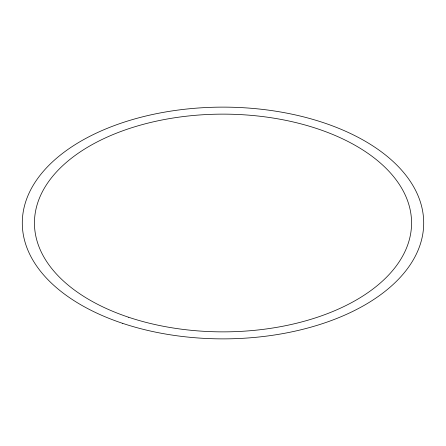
<?xml version="1.0" encoding="UTF-8"?>
<svg xmlns="http://www.w3.org/2000/svg" width="446" height="446" viewBox="0 0 446 446"><rect width="100%" height="100%" fill="white"/><g stroke="black" fill="none" stroke-linecap="round" stroke-linejoin="round"><path stroke-width="0.67" d="M122.65 323.35A200.7 115.871 0 0 0 423.7 223A200.7 115.871 0 0 0 122.65 122.65A200.7 115.871 0 0 0 122.65 323.35M128.716 317.279A188.563 108.869 0 0 0 411.563 223A188.563 108.869 0 0 0 128.716 128.721A188.563 108.869 0 0 0 128.716 317.279"/></g></svg>
